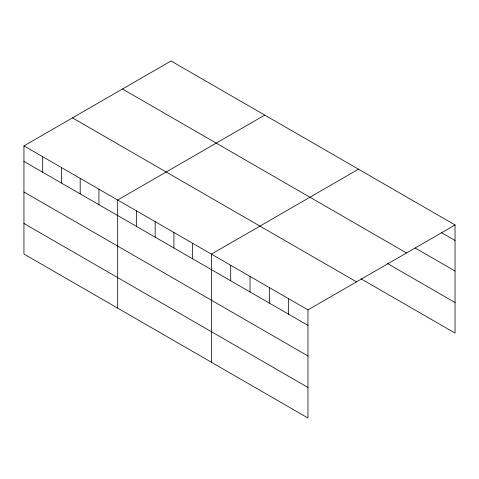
<?xml version="1.0" encoding="UTF-8"?>
<svg xmlns="http://www.w3.org/2000/svg" width="479" height="479" viewBox="0 0 479 479"><rect width="100%" height="100%" fill="white"/><g stroke="black" fill="none" stroke-linecap="round" stroke-linejoin="round"><path stroke-width="0.72" d="M23.95 145.903L307.967 309.877L307.967 418.017L23.95 254.038L23.95 145.903L171.033 60.983L455.05 224.962L455.05 333.097L361.058 278.832M264.761 115.098L117.678 200.012L117.678 308.153M358.484 169.207L211.401 254.127L211.401 362.262M307.967 309.877L455.05 224.962M441.53 232.674L455.05 240.482M415.137 248.002L455.05 271.042M122.498 89.01L406.515 252.984M387.451 263.51L455.05 302.536M72.485 117.882L356.502 281.856M23.95 161.423L307.967 325.397M23.95 191.989L307.967 355.963M23.95 223.477L307.967 387.451M288.651 298.728L288.651 314.248M269.342 287.58L269.342 303.099M250.026 276.425L250.026 291.951M230.716 265.276L230.716 280.796M192.654 243.302L192.654 258.828M173.913 232.483L173.913 248.002M155.166 221.657L155.166 237.183M136.419 210.838L136.419 226.357M98.931 189.193L98.931 204.713M80.185 178.368L80.185 193.893M61.438 167.548L61.438 183.068M42.697 156.723L42.697 172.248"/></g></svg>
